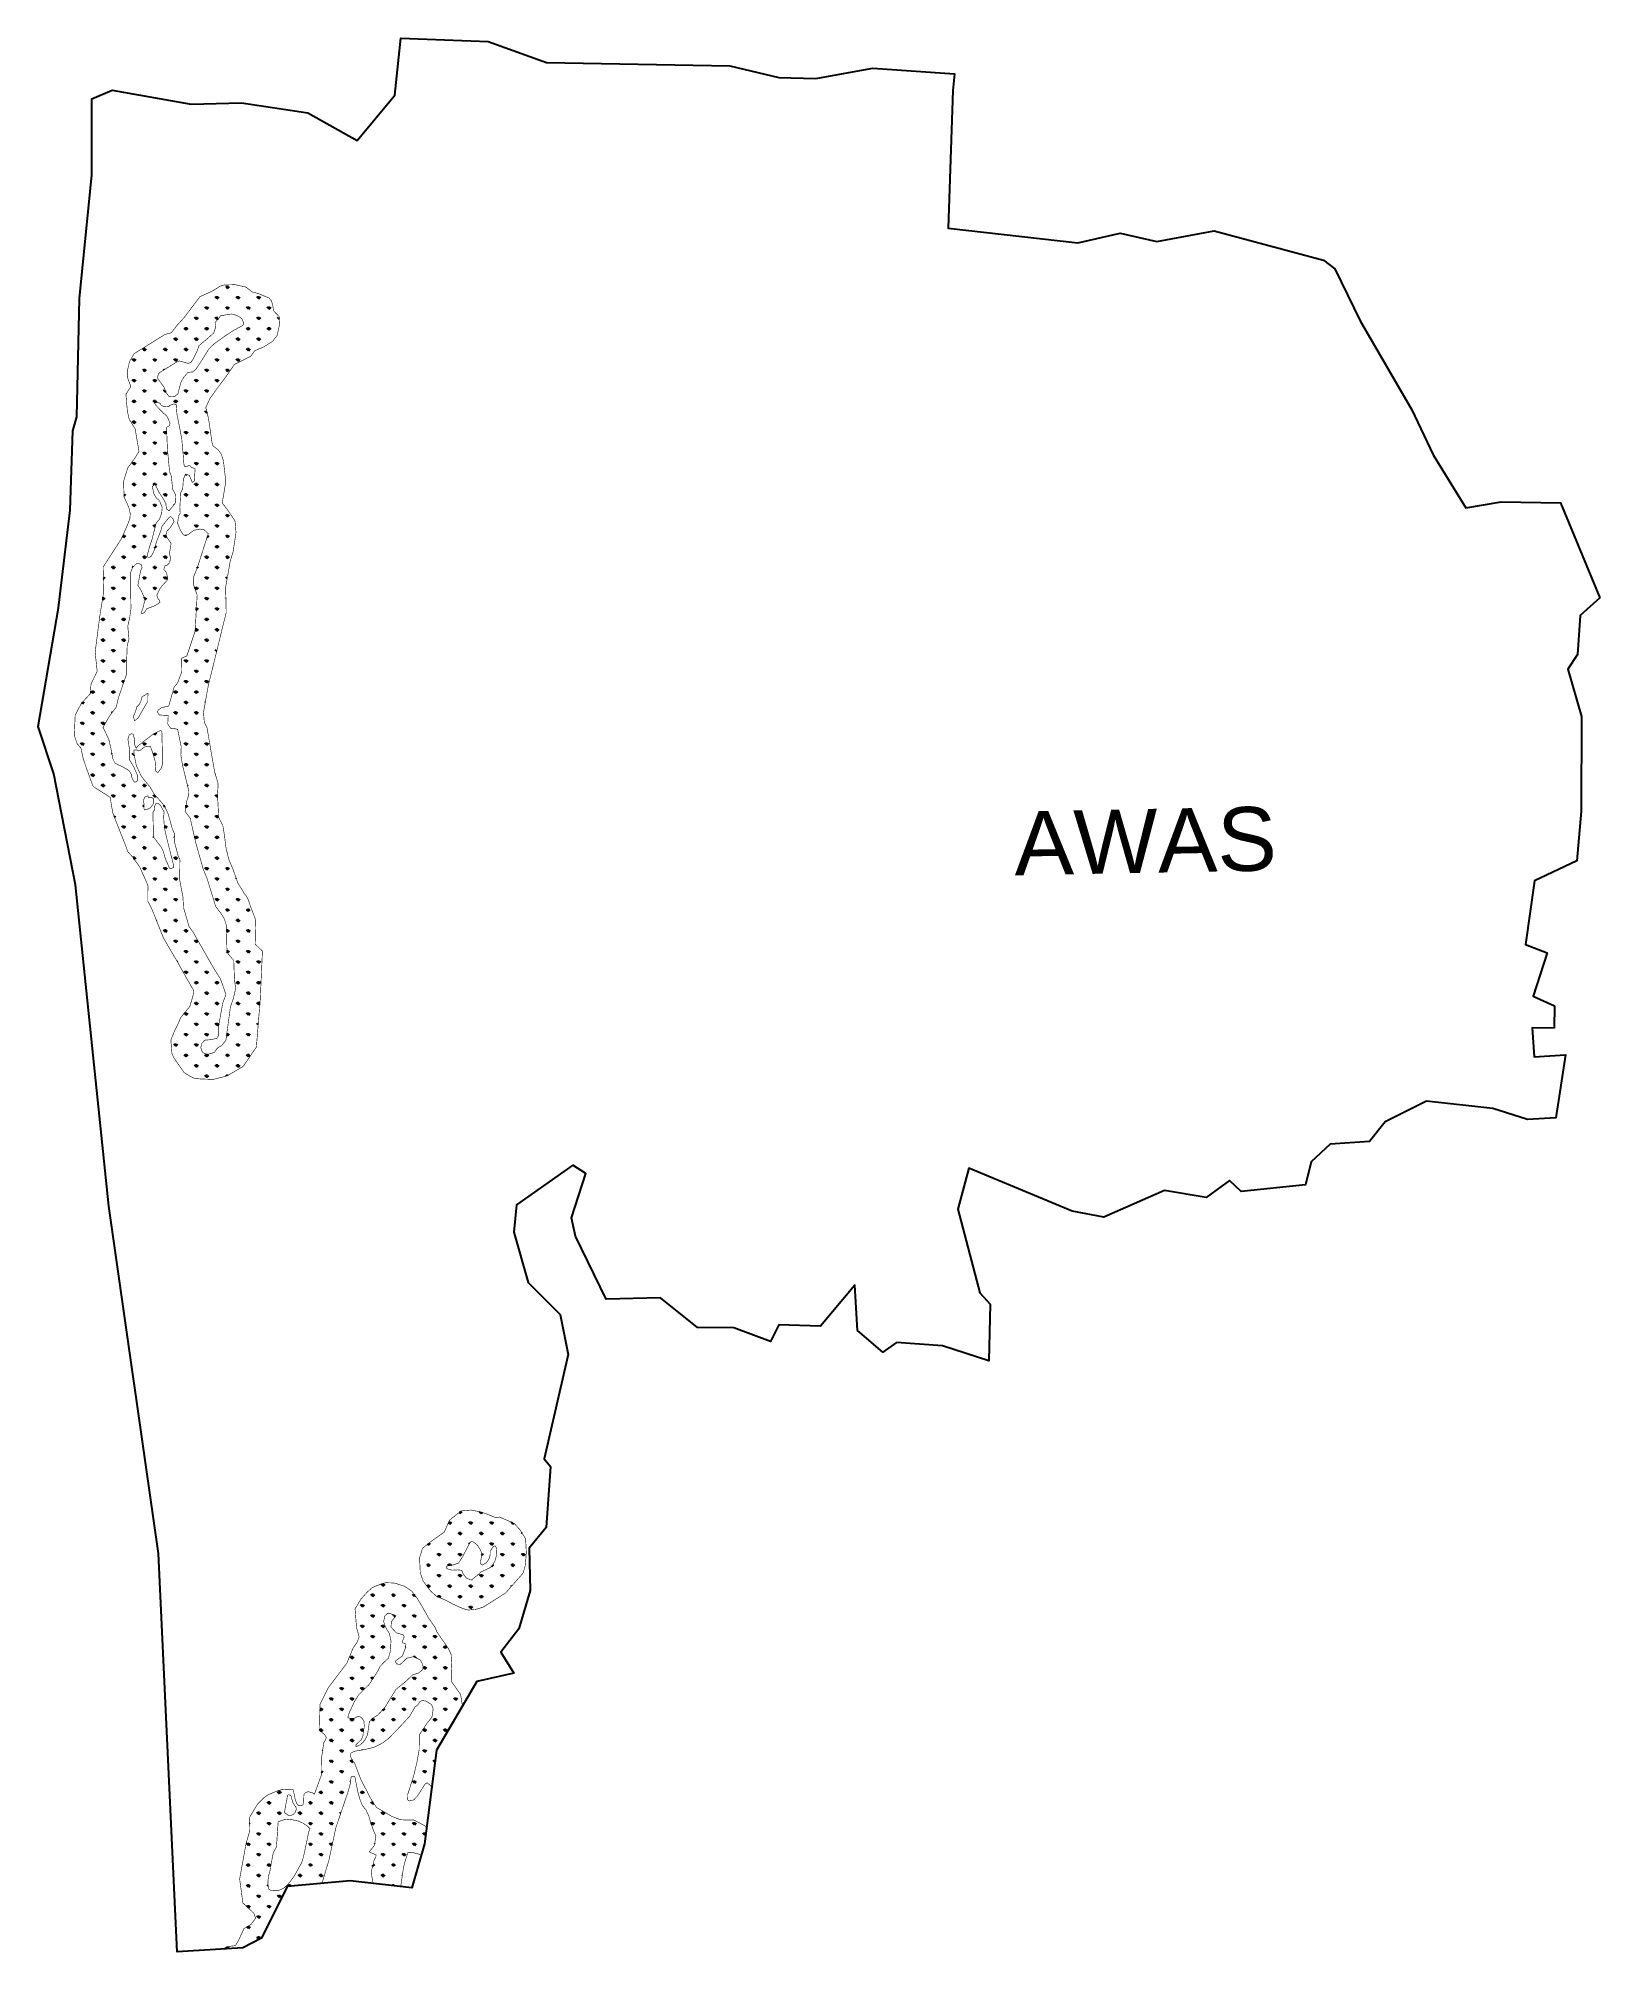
# Model space of a CAD drawing. Header units: metres. Extents: x 274777 to 277438, y 2074789 to 2078047.
import ezdxf

# ---------------------------------------------------------------- set-up
doc = ezdxf.new("R2010")
doc.units = ezdxf.units.M
doc.header["$MEASUREMENT"] = 0
for name, color, linetype in [('MANGROOVE BUFFER ZONE', 120, 'Continuous'), ('village', 3, 'Continuous'), ('VILLAGE NAME', 250, 'Continuous')]:
    doc.layers.add(name, color=color, linetype=linetype)
doc.styles.get("Standard").update_dxf_attribs({"font": 'simplex.shx'})

msp = doc.modelspace()

# ---------------------------------------------------------------- hatches: boundary and pattern name
at = {"layer": 'MANGROOVE BUFFER ZONE'}
h = msp.add_hatch(dxfattribs=at)
h.set_pattern_fill('GRASS', color=256, scale=25)
h.paths.add_polyline_path([(274874.2, 2077001.8), (274877.7, 2076969.1), (274867.1, 2076947.7), (274865.9, 2076931.1), (274850.4, 2076914.2), (274840.2, 2076894.6), (274838.6, 2076860.4), (274843.5, 2076845.9), (274849.9, 2076838.6), (274853.7, 2076821.2), (274858.8, 2076805.6), (274870.1, 2076774.7), (274873.5, 2076771.3), (274891.3, 2076760), (274900, 2076754.3), (274901.8, 2076741.8), (274904.5, 2076727.1), (274924.7, 2076675.9), (274928.1, 2076667.4), (274929.2, 2076662.7), (274938.5, 2076652.4), (274950.7, 2076635), (274964.1, 2076604.6), (274963.9, 2076577.7), (274970.4, 2076565.4), (274990.8, 2076514.5), (275013.2, 2076476.4), (275028.1, 2076449.8), (275041.2, 2076427.1), (275041.8, 2076423.3), (275040.9, 2076416.5), (275035.5, 2076398.5), (275019.6, 2076378.9), (275016.2, 2076370.3), (275010.6, 2076359.2), (275003.2, 2076341.3), (275005, 2076318.6), (275008.1, 2076311.3), (275025.7, 2076285.9), (275035.5, 2076279.7), (275043.6, 2076275.8), (275054, 2076275), (275075.1, 2076274.2), (275098.6, 2076280), (275126.4, 2076296.3), (275148.9, 2076329.2), (275155.5, 2076410.7), (275159.2, 2076492.7), (275146.8, 2076504.6), (275147.7, 2076545.7), (275141.7, 2076561.6), (275138.3, 2076570.3), (275135.8, 2076578.3), (275131.8, 2076586.5), (275128.3, 2076590.8), (275123.8, 2076598.4), (275117.6, 2076607.8), (275109.6, 2076630.6), (275101.9, 2076649), (275097.1, 2076668.6), (275094.6, 2076688.9), (275092, 2076705.5), (275084.7, 2076720.4), (275082.6, 2076759.4), (275083.5, 2076772.2), (275083.5, 2076778.9), (275077.8, 2076797.7), (275071, 2076836.6), (275064.9, 2076872.8), (275060.2, 2076882.3), (275058.8, 2076899.4), (275067, 2076945.1), (275089.3, 2077036.1), (275097.5, 2077068.9), (275096.5, 2077112.4), (275104.4, 2077156.9), (275109.3, 2077173), (275114.2, 2077205.5), (275112.5, 2077225.4), (275098.8, 2077245.6), (275090.7, 2077255.8), (275096.8, 2077292), (275092.8, 2077327.5), (275089.2, 2077338.7), (275084.5, 2077345.7), (275074.9, 2077353.2), (275072.9, 2077361), (275070.5, 2077378.8), (275067.1, 2077400.8), (275062.7, 2077418.5), (275069.5, 2077433.2), (275079.7, 2077447.7), (275097.8, 2077471.9), (275111.3, 2077491.6), (275139.2, 2077505.6), (275146, 2077515), (275161.7, 2077521.8), (275176.3, 2077530.9), (275184.4, 2077541.3), (275188.6, 2077560.8), (275188.1, 2077572.8), (275178.1, 2077583.3), (275176.8, 2077592.1), (275174.6, 2077600.1), (275170.5, 2077604.8), (275153.3, 2077612.1), (275141.3, 2077615.5), (275131.4, 2077623.4), (275112.8, 2077627.6), (275093.5, 2077627), (275086.3, 2077624.8), (275082.8, 2077622.2), (275072.6, 2077616.1), (275052.9, 2077607.3), (275025.3, 2077571), (275014.1, 2077558.8), (275004, 2077545.7), (274993.4, 2077543), (274977.1, 2077532.9), (274955.3, 2077519.2), (274940.8, 2077510.3), (274932.8, 2077497), (274929.6, 2077482.9), (274929.4, 2077469.1), (274934.1, 2077456.6), (274934.2, 2077452.5), (274932.2, 2077449.7), (274926.6, 2077441), (274929.1, 2077412.1), (274932.1, 2077398.6), (274942.4, 2077381.9), (274948.9, 2077343.5), (274942.2, 2077332.7), (274929.6, 2077315.3), (274922.6, 2077292.6), (274923.5, 2077265.8), (274931.5, 2077248.6), (274934, 2077237.6), (274933.6, 2077229.8), (274929, 2077217.7), (274918.7, 2077194.4), (274902.6, 2077169.7), (274887.8, 2077146.6), (274888.4, 2077121.4), (274888.3, 2077114.2), (274887.9, 2077098.5), (274882.4, 2077065.3)])
h.paths.add_polyline_path([(274931.8, 2077024.3), (274929.8, 2077046.1), (274933, 2077060.1), (274935.2, 2077075.5), (274934.9, 2077094.2), (274934.6, 2077137.2), (274937.9, 2077146), (274945.7, 2077153.4), (274953.1, 2077151), (274954.2, 2077145.3), (274951.6, 2077140.3), (274947, 2077115.3), (274951.8, 2077108.3), (274958.6, 2077093.5), (274958.9, 2077089.7), (274957.9, 2077086.3), (274956.4, 2077080), (274955.1, 2077075), (274952.4, 2077068.4), (274955, 2077067.2), (274956.2, 2077068), (274959.4, 2077071.1), (274962.1, 2077075.8), (274973.8, 2077080), (274979.4, 2077082.9), (274984.7, 2077086.6), (274983, 2077091.3), (274981.4, 2077092.7), (274979.2, 2077098.7), (274981.6, 2077103.6), (274984.7, 2077110), (274989.3, 2077115.9), (274998.1, 2077125.6), (274996.5, 2077133.7), (274994.9, 2077138.4), (274991.2, 2077142.3), (274992.7, 2077148.6), (274997.3, 2077150.2), (275000.2, 2077153.3), (275003.2, 2077161.2), (275000.7, 2077169.2), (275003.6, 2077187), (275000.9, 2077191), (274996.5, 2077197.3), (274995, 2077201.9), (274996.4, 2077207.7), (275002.5, 2077214.4), (275008.6, 2077224.2), (275006.8, 2077228.7), (275003.2, 2077232.5), (275001.7, 2077232.3), (274999.6, 2077230.4), (274995.1, 2077224.9), (274988.4, 2077216.7), (274986.1, 2077208.6), (274978.8, 2077190.1), (274975, 2077175.8), (274972.3, 2077169.7), (274969.3, 2077164.7), (274966.3, 2077163.2), (274962.4, 2077164.5), (274967.2, 2077182.2), (274970.9, 2077193.1), (274978.1, 2077221.3), (274983.8, 2077228.2), (274987.5, 2077238.3), (274988.5, 2077248.2), (274984.7, 2077257.3), (274982.7, 2077261.1), (274979.3, 2077263.2), (274974.3, 2077271.6), (274971.5, 2077284), (274976.7, 2077287.7), (274978.2, 2077283.6), (274982.2, 2077275.3), (274990.5, 2077262.6), (274994.8, 2077254.7), (274995.6, 2077245.7), (274999.8, 2077242.6), (275003.4, 2077246.3), (275010.6, 2077255.3), (275011.3, 2077269.9), (275006.5, 2077278.7), (275003.7, 2077302.3), (275001, 2077309.4), (274997.3, 2077348), (274995.8, 2077384.6), (275000.6, 2077387.5), (275002, 2077391.5), (274997.4, 2077402), (274995.1, 2077405), (274990, 2077409.3), (274984.1, 2077415.4), (274978.3, 2077421.6), (274974.8, 2077426.8), (274979.7, 2077426.8), (274984.5, 2077426), (274986.8, 2077422.4), (274990.2, 2077420.5), (274999.6, 2077419.9), (275001.5, 2077422), (275008.3, 2077424.6), (275012.3, 2077423.3), (275013.6, 2077406.4), (275014.5, 2077402.4), (275021.7, 2077365.4), (275024, 2077340.6), (275025.5, 2077320.8), (275027.1, 2077317.4), (275030.7, 2077318.4), (275033.7, 2077319.4), (275036.4, 2077319), (275038, 2077316.5), (275044.6, 2077314.2), (275043.6, 2077301.4), (275043, 2077293.2), (275039.9, 2077290.8), (275036.1, 2077299.2), (275034.8, 2077302.8), (275031.8, 2077304.1), (275027.7, 2077304.1), (275024.5, 2077296.3), (275023.3, 2077279.3), (275020.1, 2077273.9), (275018.5, 2077248.9), (275019.1, 2077238.3), (275016.3, 2077233.2), (275014.6, 2077221.3), (275019.5, 2077209.3), (275024.3, 2077201.8), (275028.1, 2077200.2), (275033.3, 2077202.6), (275039.9, 2077207.5), (275041.9, 2077209.2), (275052.7, 2077211.4), (275059.7, 2077210.4), (275066.9, 2077203.7), (275049.2, 2077148.5), (275041.7, 2077129.4), (275041.5, 2077117.6), (275048, 2077098.9), (275044.5, 2077037.6), (275030.5, 2076995.5), (275021.7, 2076991.3), (275021.2, 2076966.6), (275016.4, 2076954.3), (275014.9, 2076950.1), (275013, 2076947), (275011.4, 2076945.5), (275008.8, 2076942.3), (275006.1, 2076933), (274999.6, 2076910.1), (274987.8, 2076907.4), (274981.8, 2076903.5), (274980.1, 2076900), (274983.3, 2076894.8), (274998.7, 2076894), (274997.9, 2076879.5), (275003, 2076872), (275007.5, 2076872), (275014.8, 2076870.3), (275020.8, 2076840.8), (275020.2, 2076826.7), (275023, 2076809.8), (275033.4, 2076766.9), (275033, 2076756.8), (275030.4, 2076748.5), (275027.5, 2076730.6), (275036.2, 2076719), (275045.2, 2076678.8), (275058.4, 2076632), (275065.1, 2076615.8), (275079.4, 2076569.1), (275085.8, 2076560.5), (275090.2, 2076554.7), (275094.4, 2076547.1), (275097.7, 2076537.3), (275098.8, 2076490.7), (275106.9, 2076480.6), (275110.4, 2076477.1), (275111.5, 2076445.3), (275113.5, 2076428.8), (275109.8, 2076412.4), (275104.7, 2076398), (275099.2, 2076356.8), (275096.9, 2076340.8), (275089.9, 2076331.9), (275083.6, 2076328.5), (275080.4, 2076325.1), (275077.9, 2076320.3), (275066.7, 2076317.1), (275061.3, 2076318), (275056.9, 2076320.5), (275054.1, 2076328.7), (275056.1, 2076335.7), (275061.1, 2076341.1), (275071.7, 2076341.9), (275082.7, 2076344.6), (275084.7, 2076350.9), (275084.6, 2076365.4), (275091.5, 2076403.9), (275097, 2076418.7), (275092.4, 2076432.2), (275087.5, 2076445.7), (275075.7, 2076464.3), (275041.6, 2076524.1), (275034.2, 2076534.6), (275024.8, 2076566.7), (275023.7, 2076585.5), (275018.2, 2076613.9), (275018.6, 2076648.4), (275015.5, 2076655.3), (275009.3, 2076678.8), (275009.3, 2076692.6), (275005.2, 2076702.6), (274998.6, 2076726.3), (274992.1, 2076740.3), (274984.3, 2076749.4), (274974.9, 2076759.8), (274967.9, 2076772.1), (274958.5, 2076783), (274952.1, 2076792), (274944.2, 2076809.1), (274940.5, 2076828.1), (274940.1, 2076835.4), (274945.2, 2076835.3), (274948.1, 2076833.7), (274951.5, 2076835), (274958.3, 2076840.4), (274968.3, 2076841.6), (274969.9, 2076837.1), (274973.2, 2076827.7), (274976.4, 2076816.1), (274977.6, 2076799), (274981.2, 2076796.8), (274986.4, 2076803.5), (274988.5, 2076809.3), (274988.5, 2076839), (274988.1, 2076856.3), (274987.8, 2076867.5), (274985.3, 2076868), (274982.5, 2076867.2), (274978.8, 2076865.2), (274971.4, 2076861), (274955.4, 2076848.6), (274947.1, 2076842), (274944.2, 2076838.4), (274942.8, 2076840.6), (274941.7, 2076843.9), (274941.3, 2076853.2), (274939, 2076862), (274935.7, 2076862.9), (274932.3, 2076860.8), (274930, 2076853.8), (274933.1, 2076834.1), (274932.9, 2076818.3), (274940.5, 2076805.3), (274946.8, 2076791), (274946.6, 2076784.2), (274945.8, 2076782.6), (274944, 2076780.7), (274940.6, 2076780.8), (274938.4, 2076784.4), (274936.4, 2076789.5), (274936.4, 2076793), (274932.6, 2076799.5), (274926.8, 2076803.2), (274921.9, 2076806.2), (274908.1, 2076812.6), (274904.2, 2076820.4), (274903, 2076828), (274900.9, 2076838.3), (274897.3, 2076853.9), (274887.6, 2076873.6), (274898.5, 2076892.7), (274910.2, 2076908.4), (274913.9, 2076924.3), (274928.1, 2076965.4), (274928.1, 2076993.7), (274928.8, 2077012.5)], flags=16)
h.paths.add_polyline_path([(274962, 2076930.8), (274964.1, 2076931.5), (274964, 2076925.2), (274964, 2076918.2), (274955.2, 2076903.2), (274947.9, 2076890.4), (274944.2, 2076886.9), (274941.2, 2076885), (274939.3, 2076892.4), (274942.7, 2076900), (274944.5, 2076905.9), (274944.9, 2076908.5), (274949.7, 2076913.2), (274952.1, 2076917.9), (274954.1, 2076925.8), (274958.9, 2076928.7)], flags=0)
h.paths.add_polyline_path([(274963, 2076757.2), (274964.2, 2076756.8), (274965.1, 2076754.2), (274968.2, 2076753.9), (274971.2, 2076753.8), (274974.1, 2076751.6), (274974.1, 2076748.5), (274974, 2076745.9), (274972.7, 2076742.5), (274968.6, 2076737), (274963, 2076734.1), (274958.6, 2076733.2), (274957.2, 2076736), (274957.3, 2076744.8), (274955.9, 2076748.3), (274958, 2076752.9), (274958.5, 2076754.7)], flags=16)
h.paths.add_polyline_path([(274977.5, 2076743.6), (274980.6, 2076744.2), (274983.3, 2076743.1), (274985.6, 2076740.5), (274987.8, 2076737), (274991.8, 2076729.6), (274990.8, 2076721.7), (274992.3, 2076702.6), (274995.4, 2076688), (275000.2, 2076668.8), (275005, 2076650.2), (275008, 2076638.7), (275008, 2076635.3), (275003, 2076633), (275000.9, 2076634.2), (274998.6, 2076639), (274996.1, 2076645.1), (274994.2, 2076649), (274991.8, 2076657.1), (274990.7, 2076661.4), (274987.3, 2076669), (274981.5, 2076676.6), (274973.6, 2076687), (274972.6, 2076730.2), (274975, 2076732.3), (274975.3, 2076735.8), (274975.8, 2076739.9)], flags=16)
h.paths.add_polyline_path([(275000, 2077437.5), (274995.3, 2077443.3), (274991.2, 2077453.6), (274980.4, 2077468.3), (274982, 2077475.9), (274985.6, 2077478.9), (274991.6, 2077482.6), (275012.3, 2077495.4), (275017.3, 2077497.8), (275025.7, 2077495.5), (275032.6, 2077493.6), (275037.2, 2077495.1), (275041.4, 2077501.2), (275047.3, 2077513.1), (275051.3, 2077523.8), (275066.2, 2077536.4), (275076.2, 2077545.4), (275079.6, 2077555.4), (275078.5, 2077563.2), (275088.7, 2077575.5), (275092.8, 2077575.5), (275107, 2077577.7), (275112.2, 2077576.2), (275118.4, 2077573.8), (275124.1, 2077569.7), (275127.6, 2077561.8), (275126, 2077558.5), (275119, 2077554.5), (275110.5, 2077550), (275097, 2077541.2), (275076.9, 2077526.9), (275067.8, 2077517.9), (275057.6, 2077501.5), (275045.4, 2077482.9), (275040.3, 2077478.9), (275035.1, 2077478.6), (275031.4, 2077477.3), (275024.8, 2077469.6), (275020, 2077460.2), (275015.1, 2077441.5), (275009.4, 2077436.9)], flags=16)
h = msp.add_hatch(dxfattribs=at)
h.set_pattern_fill('GRASS', color=256)
h.set_pattern_definition([(90, (0, 0), (-17.96051224, 17.96051224), [4.7625, -31.15852448]), (45, (0, 0), (-17.96051224, 17.96051224), [4.7625, -20.6375]), (135, (0, 0), (-17.96051224, -17.96051224), [4.7625, -20.6375])])
h.paths.add_polyline_path([(275598.1, 2075507.2), (275588, 2075518.2), (275563.2, 2075529), (275557.2, 2075527.6), (275542.8, 2075533.7), (275532.2, 2075537.4), (275514.6, 2075540.8), (275497.9, 2075539.4), (275477.9, 2075523.6), (275469.1, 2075503.3), (275445.2, 2075486.4), (275432, 2075475.7), (275426.9, 2075459.5), (275428.1, 2075434), (275433.1, 2075419.8), (275445.1, 2075403.6), (275455.4, 2075394.2), (275472, 2075387), (275483.5, 2075380.8), (275501, 2075372.9), (275509.9, 2075370.6), (275522.9, 2075371.7), (275535.3, 2075375.5), (275573.5, 2075399.6), (275603.2, 2075433.3), (275606.7, 2075444.6), (275607.9, 2075456.4), (275608.8, 2075468.2), (275607.6, 2075491.9)])
h.paths.add_polyline_path([(275518.4, 2075487), (275523.6, 2075482.7), (275526.9, 2075479.1), (275529.6, 2075474.3), (275531.5, 2075470.8), (275533, 2075466.6), (275531.8, 2075457.8), (275530.7, 2075453.1), (275531.1, 2075449.3), (275533.9, 2075447.2), (275540.5, 2075450.9), (275544.8, 2075456.7), (275547.1, 2075463.3), (275547.3, 2075470.8), (275550.1, 2075475.2), (275553, 2075479.1), (275556, 2075479.9), (275558.6, 2075474.4), (275558, 2075463.7), (275555, 2075453), (275548.7, 2075443.7), (275539.7, 2075439.2), (275531.7, 2075435.5), (275525.6, 2075429.9), (275518.8, 2075424.5), (275515.1, 2075421.4), (275506.5, 2075425.1), (275501.2, 2075432.3), (275498.8, 2075438.2), (275491.3, 2075439), (275482.4, 2075438.4), (275477, 2075439.8), (275472.8, 2075441.8), (275473.3, 2075445.4), (275483.6, 2075447.2), (275493.4, 2075450.6), (275499.3, 2075459.8), (275502.9, 2075466.3), (275510.9, 2075482), (275513.8, 2075486.7)], flags=16)
h = msp.add_hatch(dxfattribs=at)
h.set_pattern_fill('GRASS', color=256, scale=25)
h.paths.add_polyline_path([(275334.1, 2075133.2), (275349.4, 2075136.8), (275363.5, 2075144), (275373.5, 2075151.3), (275393.7, 2075172), (275409.9, 2075189.5), (275415.2, 2075198.6), (275419.2, 2075205.4), (275424.2, 2075209.3), (275427.5, 2075214.7), (275431.4, 2075216.3), (275437.5, 2075215.7), (275441.4, 2075213.4), (275447.1, 2075209.7), (275448.3, 2075207.1), (275450.1, 2075203), (275449.6, 2075198.4), (275448, 2075188.1), (275439.7, 2075177.8), (275426.6, 2075157.7), (275426.2, 2075132.8), (275422.2, 2075110.1), (275416.8, 2075088), (275406.4, 2075055.4), (275406.5, 2075047.4), (275409.2, 2075045.3), (275417.2, 2075047.4), (275422.8, 2075053.3), (275431.6, 2075066.8), (275436.1, 2075074), (275439.8, 2075076.4), (275445.8, 2075071.4), (275447.8, 2075067.4), (275456, 2075131.8), (275500, 2075207), (275496.9, 2075226.7), (275481.7, 2075248.2), (275480.9, 2075254.9), (275481.1, 2075266.2), (275481.9, 2075280.7), (275481.3, 2075293.3), (275476.1, 2075305), (275456.4, 2075333.3), (275453.5, 2075340.9), (275442.9, 2075356), (275430.2, 2075378.4), (275423.1, 2075390), (275418.7, 2075396.3), (275413.8, 2075402.6), (275401.5, 2075411), (275388.2, 2075415.3), (275382.5, 2075416.7), (275369.5, 2075417.1), (275361.6, 2075415.1), (275355.5, 2075412.5), (275351.4, 2075411.1), (275345.9, 2075408.4), (275337.5, 2075400.9), (275327.3, 2075389.4), (275317, 2075372.7), (275319.6, 2075340.4), (275324, 2075324.6), (275320.3, 2075315.4), (275313.9, 2075306.2), (275303.1, 2075280.1), (275271.7, 2075238.7), (275257.4, 2075210.3), (275256.3, 2075165.7), (275265.3, 2075158.2), (275268, 2075153.3), (275267.1, 2075150.2), (275263.7, 2075144.5), (275260.1, 2075119.7), (275259.7, 2075089.7), (275247.8, 2075056.9), (275244, 2075059.5), (275237.1, 2075061.2), (275232.4, 2075059.6), (275229.9, 2075056.7), (275229.4, 2075044.2), (275228, 2075038.4), (275223.4, 2075037.6), (275220.4, 2075037.6), (275217.5, 2075041.6), (275214.9, 2075048.7), (275211.8, 2075064.3), (275207.1, 2075065.2), (275199.8, 2075065.2), (275191.6, 2075064.6), (275185.2, 2075062.8), (275181, 2075061), (275168.8, 2075056), (275162.4, 2075051.5), (275150.5, 2075039.6), (275137.7, 2075018.1), (275137, 2074992.4), (275131.3, 2074972.8), (275120.4, 2074912.5), (275125.9, 2074871.8), (275144.5, 2074854.3), (275147.7, 2074845.9), (275139.6, 2074835), (275127.6, 2074827.9), (275118.3, 2074807.4), (275113.8, 2074800.1), (275111.6, 2074798.9), (275100, 2074797.4), (275093.2, 2074794.4), (275090.8, 2074793.3), (275125.8, 2074795.4), (275157.9, 2074811.7), (275201.6, 2074899.9), (275260.7, 2074905.2), (275272.6, 2074945), (275284.5, 2075000.5), (275304.6, 2075059.4), (275308.8, 2075074.6), (275310.2, 2075085.7), (275311.2, 2075086.9), (275313.6, 2075087.7), (275316.5, 2075087.1), (275322.3, 2075058.7), (275325.6, 2075047.5), (275329.4, 2075037.8), (275335.6, 2075030.2), (275338, 2075024.9), (275340.2, 2075020.8), (275340.9, 2075017.8), (275343.3, 2075010.3), (275344.3, 2075005.5), (275346.1, 2075002), (275348.6, 2074994.5), (275350.9, 2074989.3), (275352.5, 2074986), (275350.2, 2074970.2), (275344.4, 2074962.7), (275341.2, 2074959), (275344.2, 2074957.2), (275346.4, 2074956.3), (275349.4, 2074955), (275352.6, 2074953.5), (275352.4, 2074949.7), (275349.8, 2074945.7), (275344.9, 2074926), (275345.8, 2074915.8), (275347.8, 2074905), (275394.8, 2074899.5), (275399.5, 2074932), (275402.8, 2074944.8), (275407.2, 2074957.8), (275414.9, 2074957.8), (275429.1, 2074953.9), (275430, 2074952.7), (275435.6, 2074972.4), (275439.3, 2075001.1), (275426.8, 2075008.1), (275416.4, 2075013.2), (275404.5, 2075012.9), (275394.1, 2075013.5), (275379.6, 2075019.2), (275353.5, 2075034.4), (275343.9, 2075049.1), (275327, 2075081.7), (275318.7, 2075103.4), (275315.8, 2075111), (275313.3, 2075113.2), (275308.7, 2075122.2), (275310.4, 2075127.4), (275315.7, 2075130)])
h.paths.add_polyline_path([(275318.8, 2075137.9), (275318.7, 2075141.4), (275327.5, 2075149.7), (275330.6, 2075156.6), (275331, 2075163.5), (275332.5, 2075169.8), (275332.7, 2075174.5), (275332.2, 2075180.9), (275329.9, 2075185.4), (275326.7, 2075188), (275323.2, 2075189.5), (275319.6, 2075188.3), (275315.8, 2075186.2), (275307.9, 2075186.1), (275304.7, 2075187.7), (275307.3, 2075196.2), (275315.8, 2075214.4), (275323.3, 2075226.4), (275341.1, 2075243.9), (275347.9, 2075254.4), (275355.7, 2075266.4), (275360, 2075275), (275368.1, 2075283.2), (275373.8, 2075288.4), (275376.3, 2075297), (275377.4, 2075302.8), (275378.2, 2075318), (275375.6, 2075330.6), (275369.1, 2075340.9), (275365.8, 2075350.6), (275367.5, 2075360.1), (275371, 2075363.5), (275372.6, 2075364.9), (275375.4, 2075365.2), (275381.3, 2075362.8), (275383.3, 2075360.4), (275383.9, 2075357.3), (275379, 2075350.7), (275378.2, 2075341.6), (275387.2, 2075331.8), (275399.1, 2075328.3), (275400.8, 2075325.2), (275397.7, 2075317.4), (275398.6, 2075314.4), (275402.3, 2075313.7), (275402.9, 2075306), (275397.6, 2075292.3), (275389, 2075286.2), (275385.5, 2075283.5), (275387.9, 2075278.8), (275393.7, 2075277.8), (275400.8, 2075284.2), (275405, 2075288.5), (275416.2, 2075291.1), (275428.1, 2075285.7), (275431.3, 2075279.7), (275433.1, 2075274.1), (275432.3, 2075269.4), (275425.2, 2075263.1), (275415.6, 2075260.5), (275407.6, 2075252.9), (275401.1, 2075247.1), (275386.7, 2075235.4), (275367.7, 2075204.6), (275355.8, 2075191.8), (275346.9, 2075186.2), (275341.4, 2075180), (275340, 2075170.1), (275338.3, 2075158.1), (275333.9, 2075149.7), (275330.6, 2075145), (275328.4, 2075143.6), (275326.1, 2075141.1), (275324.1, 2075139.9)], flags=16)
h.paths.add_polyline_path([(275208.2, 2075053.5), (275209.4, 2075048.7), (275210.8, 2075043.5), (275213.7, 2075038.3), (275216.3, 2075035.2), (275216.9, 2075031.4), (275215.2, 2075026.3), (275211.3, 2075022.2), (275206.9, 2075020.4), (275203.4, 2075021.2), (275196.9, 2075025.5), (275198.4, 2075036.4), (275200.7, 2075046.8), (275201.8, 2075055), (275203, 2075055.9), (275206.4, 2075055.4)], flags=16)
h.paths.add_polyline_path([(275228.9, 2075007.2), (275235.8, 2075002.8), (275240.2, 2074998.3), (275237.8, 2074992), (275236.2, 2074983.5), (275229.1, 2074950.3), (275226.1, 2074940.4), (275212.4, 2074915.9), (275203.5, 2074904.3), (275195, 2074896.5), (275185.8, 2074892.7), (275174.9, 2074892.9), (275170.3, 2074894.8), (275168.6, 2074902.6), (275168.7, 2074910.5), (275170, 2074919), (275171.7, 2074924.9), (275177.6, 2074957.3), (275182.9, 2074966.8), (275183.8, 2074977.3), (275186, 2075010), (275191.5, 2075012.1), (275199.9, 2075014.5), (275210.8, 2075013.3), (275221.2, 2075011), (275223.4, 2075009.9)], flags=16)

# ---------------------------------------------------------------- linework, layer by layer
at = {"color": 3, "flags": 128}
msp.add_lwpolyline([(277360.6, 2076399.7), (277360.2, 2076361.3)], dxfattribs=at)
at = {"layer": 'MANGROOVE BUFFER ZONE', "const_width": 1, "flags": 128}
for points in [[(275148.9, 2076329.2), (275155.5, 2076410.7), (275159.2, 2076492.7), (275146.8, 2076504.6), (275147.7, 2076545.7), (275141.7, 2076561.6), (275138.3, 2076570.3), (275135.8, 2076578.3), (275131.8, 2076586.5), (275128.3, 2076590.8), (275123.8, 2076598.4), (275117.6, 2076607.8), (275109.6, 2076630.6), (275101.9, 2076649), (275097.1, 2076668.6), (275094.6, 2076688.9), (275092, 2076705.5), (275084.7, 2076720.4), (275082.6, 2076759.4), (275083.5, 2076772.2), (275083.5, 2076778.9), (275077.8, 2076797.7), (275071, 2076836.6), (275064.9, 2076872.8), (275060.2, 2076882.3), (275058.8, 2076899.4), (275067, 2076945.1), (275089.3, 2077036.1), (275097.5, 2077068.9), (275096.5, 2077112.4), (275104.4, 2077156.9), (275109.3, 2077173), (275114.2, 2077205.5), (275112.5, 2077225.4), (275098.8, 2077245.6), (275090.7, 2077255.8), (275096.8, 2077292), (275092.8, 2077327.5), (275089.2, 2077338.7), (275084.5, 2077345.7), (275074.9, 2077353.2), (275072.9, 2077361), (275070.5, 2077378.8), (275067.1, 2077400.8), (275062.7, 2077418.5), (275069.5, 2077433.2), (275079.7, 2077447.7), (275097.8, 2077471.9), (275111.3, 2077491.6), (275139.2, 2077505.6), (275146, 2077515), (275161.7, 2077521.8), (275176.3, 2077530.9), (275184.4, 2077541.3), (275188.6, 2077560.8), (275188.1, 2077572.8), (275178.1, 2077583.3), (275176.8, 2077592.1), (275174.6, 2077600.1), (275170.5, 2077604.8), (275153.3, 2077612.1), (275141.3, 2077615.5), (275131.4, 2077623.4), (275112.8, 2077627.6), (275093.5, 2077627), (275086.3, 2077624.8), (275082.8, 2077622.2), (275072.6, 2077616.1), (275052.9, 2077607.3), (275025.3, 2077571), (275014.1, 2077558.8), (275004, 2077545.7), (274993.4, 2077543), (274977.1, 2077532.9), (274955.3, 2077519.2), (274940.8, 2077510.3), (274932.8, 2077497), (274929.6, 2077482.9), (274929.4, 2077469.1), (274934.1, 2077456.6), (274934.2, 2077452.5), (274932.2, 2077449.7), (274926.6, 2077441), (274929.1, 2077412.1), (274932.1, 2077398.6), (274942.4, 2077381.9), (274948.9, 2077343.5), (274942.2, 2077332.7), (274929.6, 2077315.3), (274922.6, 2077292.6), (274923.5, 2077265.8), (274931.5, 2077248.6), (274934, 2077237.6), (274933.6, 2077229.8), (274929, 2077217.7), (274918.7, 2077194.4), (274902.6, 2077169.7), (274887.8, 2077146.6), (274888.4, 2077121.4), (274888.3, 2077114.2), (274887.9, 2077098.5), (274882.4, 2077065.3), (274874.2, 2077001.8), (274877.7, 2076969.1), (274867.1, 2076947.7), (274865.9, 2076931.1), (274850.4, 2076914.2), (274840.2, 2076894.6), (274838.6, 2076860.4), (274843.5, 2076845.9), (274849.9, 2076838.6), (274853.7, 2076821.2), (274858.8, 2076805.6), (274870.1, 2076774.7), (274873.5, 2076771.3), (274891.3, 2076760), (274900, 2076754.3), (274901.8, 2076741.8), (274904.5, 2076727.1), (274924.7, 2076675.9), (274928.1, 2076667.4), (274929.2, 2076662.7), (274938.5, 2076652.4), (274950.7, 2076635), (274964.1, 2076604.6), (274963.9, 2076577.7), (274970.4, 2076565.4), (274990.8, 2076514.5), (275013.2, 2076476.4), (275028.1, 2076449.8), (275041.2, 2076427.1), (275041.8, 2076423.3), (275040.9, 2076416.5), (275035.5, 2076398.5), (275019.6, 2076378.9), (275016.2, 2076370.3), (275010.6, 2076359.2), (275003.2, 2076341.3), (275005, 2076318.6), (275008.1, 2076311.3), (275025.7, 2076285.9), (275035.5, 2076279.7), (275043.6, 2076275.8), (275054, 2076275), (275075.1, 2076274.2), (275098.6, 2076280), (275126.4, 2076296.3)], [(275009.4, 2077436.9), (275000, 2077437.5), (274995.3, 2077443.3), (274991.2, 2077453.6), (274980.4, 2077468.3), (274982, 2077475.9), (274985.6, 2077478.9), (274991.6, 2077482.6), (275012.3, 2077495.4), (275017.3, 2077497.8), (275025.7, 2077495.5), (275032.6, 2077493.6), (275037.2, 2077495.1), (275041.4, 2077501.2), (275047.3, 2077513.1), (275051.3, 2077523.8), (275066.2, 2077536.4), (275076.2, 2077545.4), (275079.6, 2077555.4), (275078.5, 2077563.2), (275088.7, 2077575.5), (275092.8, 2077575.5), (275107, 2077577.7), (275112.2, 2077576.2), (275118.4, 2077573.8), (275124.1, 2077569.7), (275127.6, 2077561.8), (275126, 2077558.5), (275119, 2077554.5), (275110.5, 2077550), (275097, 2077541.2), (275076.9, 2077526.9), (275067.8, 2077517.9), (275057.6, 2077501.5), (275045.4, 2077482.9), (275040.3, 2077478.9), (275035.1, 2077478.6), (275031.4, 2077477.3), (275024.8, 2077469.6), (275020, 2077460.2), (275015.1, 2077441.5)], [(275089.9, 2076331.9), (275083.6, 2076328.5), (275080.4, 2076325.1), (275077.9, 2076320.3), (275066.7, 2076317.1), (275061.3, 2076318), (275056.9, 2076320.5), (275054.1, 2076328.7), (275056.1, 2076335.7), (275061.1, 2076341.1), (275071.7, 2076341.9), (275082.7, 2076344.6), (275084.7, 2076350.9), (275084.6, 2076365.4), (275091.5, 2076403.9), (275097, 2076418.7), (275092.4, 2076432.2), (275087.5, 2076445.7), (275075.7, 2076464.3), (275041.6, 2076524.1), (275034.2, 2076534.6), (275024.8, 2076566.7), (275023.7, 2076585.5), (275018.2, 2076613.9), (275018.6, 2076648.4), (275015.5, 2076655.3), (275009.3, 2076678.8), (275009.3, 2076692.6), (275005.2, 2076702.6), (274998.6, 2076726.3), (274992.1, 2076740.3), (274984.3, 2076749.4), (274974.9, 2076759.8), (274967.9, 2076772.1), (274958.5, 2076783), (274952.1, 2076792), (274944.2, 2076809.1), (274940.5, 2076828.1), (274940.1, 2076835.4), (274945.2, 2076835.3), (274948.1, 2076833.7), (274951.5, 2076835), (274958.3, 2076840.4), (274968.3, 2076841.6), (274969.9, 2076837.1), (274973.2, 2076827.7), (274976.4, 2076816.1), (274977.6, 2076799), (274981.2, 2076796.8), (274986.4, 2076803.5), (274988.5, 2076809.3), (274988.5, 2076839), (274988.1, 2076856.3), (274987.8, 2076867.5), (274985.3, 2076868), (274982.5, 2076867.2), (274978.8, 2076865.2), (274971.4, 2076861), (274955.4, 2076848.6), (274947.1, 2076842), (274944.2, 2076838.4), (274942.8, 2076840.6), (274941.7, 2076843.9), (274941.3, 2076853.2), (274939, 2076862), (274935.7, 2076862.9), (274932.3, 2076860.8), (274930, 2076853.8), (274933.1, 2076834.1), (274932.9, 2076818.3), (274940.5, 2076805.3), (274946.8, 2076791), (274946.6, 2076784.2), (274945.8, 2076782.6), (274944, 2076780.7), (274940.6, 2076780.8), (274938.4, 2076784.4), (274936.4, 2076789.5), (274936.4, 2076793), (274932.6, 2076799.5), (274926.8, 2076803.2), (274921.9, 2076806.2), (274908.1, 2076812.6), (274904.2, 2076820.4), (274903, 2076828), (274900.9, 2076838.3), (274897.3, 2076853.9), (274887.6, 2076873.6), (274898.5, 2076892.7), (274910.2, 2076908.4), (274913.9, 2076924.3), (274928.1, 2076965.4), (274928.1, 2076993.7), (274928.8, 2077012.5), (274931.8, 2077024.3), (274929.8, 2077046.1), (274933, 2077060.1), (274935.2, 2077075.5), (274934.9, 2077094.2), (274934.6, 2077137.2), (274937.9, 2077146), (274945.7, 2077153.4), (274953.1, 2077151), (274954.2, 2077145.3), (274951.6, 2077140.3), (274947, 2077115.3), (274951.8, 2077108.3), (274958.6, 2077093.5), (274958.9, 2077089.7), (274957.9, 2077086.3), (274956.4, 2077080), (274955.1, 2077075), (274952.4, 2077068.4), (274955, 2077067.2), (274956.2, 2077068), (274959.4, 2077071.1), (274962.1, 2077075.8), (274973.8, 2077080), (274979.4, 2077082.9), (274984.7, 2077086.6), (274983, 2077091.3), (274981.4, 2077092.7), (274979.2, 2077098.7), (274981.6, 2077103.6), (274984.7, 2077110), (274989.3, 2077115.9), (274998.1, 2077125.6), (274996.5, 2077133.7), (274994.9, 2077138.4), (274991.2, 2077142.3), (274992.7, 2077148.6), (274997.3, 2077150.2), (275000.2, 2077153.3), (275003.2, 2077161.2), (275000.7, 2077169.2), (275003.6, 2077187), (275000.9, 2077191), (274996.5, 2077197.3), (274995, 2077201.9), (274996.4, 2077207.7), (275002.5, 2077214.4), (275008.6, 2077224.2), (275006.8, 2077228.7), (275003.2, 2077232.5), (275001.7, 2077232.3), (274999.6, 2077230.4), (274995.1, 2077224.9), (274988.4, 2077216.7), (274986.1, 2077208.6), (274978.8, 2077190.1), (274975, 2077175.8), (274972.3, 2077169.7), (274969.3, 2077164.7), (274966.3, 2077163.2), (274962.4, 2077164.5), (274967.2, 2077182.2), (274970.9, 2077193.1), (274978.1, 2077221.3), (274983.8, 2077228.2), (274987.5, 2077238.3), (274988.5, 2077248.2), (274984.7, 2077257.3), (274982.7, 2077261.1), (274979.3, 2077263.2), (274974.3, 2077271.6), (274971.5, 2077284), (274976.7, 2077287.7), (274978.2, 2077283.6), (274982.2, 2077275.3), (274990.5, 2077262.6), (274994.8, 2077254.7), (274995.6, 2077245.7), (274999.8, 2077242.6), (275003.4, 2077246.3), (275010.6, 2077255.3), (275011.3, 2077269.9), (275006.5, 2077278.7), (275003.7, 2077302.3), (275001, 2077309.4), (274997.3, 2077348), (274995.8, 2077384.6), (275000.6, 2077387.5), (275002, 2077391.5), (274997.4, 2077402), (274995.1, 2077405), (274990, 2077409.3), (274984.1, 2077415.4), (274978.3, 2077421.6), (274974.8, 2077426.8), (274979.7, 2077426.8), (274984.5, 2077426), (274986.8, 2077422.4), (274990.2, 2077420.5), (274999.6, 2077419.9), (275001.5, 2077422), (275008.3, 2077424.6), (275012.3, 2077423.3), (275013.6, 2077406.4), (275014.5, 2077402.4), (275021.7, 2077365.4), (275024, 2077340.6), (275025.5, 2077320.8), (275027.1, 2077317.4), (275030.7, 2077318.4), (275033.7, 2077319.4), (275036.4, 2077319), (275038, 2077316.5), (275044.6, 2077314.2), (275043.6, 2077301.4), (275043, 2077293.2), (275039.9, 2077290.8), (275036.1, 2077299.2), (275034.8, 2077302.8), (275031.8, 2077304.1), (275027.7, 2077304.1), (275024.5, 2077296.3), (275023.3, 2077279.3), (275020.1, 2077273.9), (275018.5, 2077248.9), (275019.1, 2077238.3), (275016.3, 2077233.2), (275014.6, 2077221.3), (275019.5, 2077209.3), (275024.3, 2077201.8), (275028.1, 2077200.2), (275033.3, 2077202.6), (275039.9, 2077207.5), (275041.9, 2077209.2), (275052.7, 2077211.4), (275059.7, 2077210.4), (275066.9, 2077203.7), (275049.2, 2077148.5), (275041.7, 2077129.4), (275041.5, 2077117.6), (275048, 2077098.9), (275044.5, 2077037.6), (275030.5, 2076995.5), (275021.7, 2076991.3), (275021.2, 2076966.6), (275016.4, 2076954.3), (275014.9, 2076950.1), (275013, 2076947), (275011.4, 2076945.5), (275008.8, 2076942.3), (275006.1, 2076933), (274999.6, 2076910.1), (274987.8, 2076907.4), (274981.8, 2076903.5), (274980.1, 2076900), (274983.3, 2076894.8), (274998.7, 2076894), (274997.9, 2076879.5), (275003, 2076872), (275007.5, 2076872), (275014.8, 2076870.3), (275020.8, 2076840.8), (275020.2, 2076826.7), (275023, 2076809.8), (275033.4, 2076766.9), (275033, 2076756.8), (275030.4, 2076748.5), (275027.5, 2076730.6), (275036.2, 2076719), (275045.2, 2076678.8), (275058.4, 2076632), (275065.1, 2076615.8), (275079.4, 2076569.1), (275085.8, 2076560.5), (275090.2, 2076554.7), (275094.4, 2076547.1), (275097.7, 2076537.3), (275098.8, 2076490.7), (275106.9, 2076480.6), (275110.4, 2076477.1), (275111.5, 2076445.3), (275113.5, 2076428.8), (275109.8, 2076412.4), (275104.7, 2076398), (275099.2, 2076356.8), (275096.9, 2076340.8)], [(274941.2, 2076885), (274939.3, 2076892.4), (274942.7, 2076900), (274944.5, 2076905.9), (274944.9, 2076908.5), (274949.7, 2076913.2), (274952.1, 2076917.9), (274954.1, 2076925.8), (274958.9, 2076928.7), (274962, 2076930.8), (274964.1, 2076931.5), (274964, 2076925.2), (274964, 2076918.2), (274955.2, 2076903.2), (274947.9, 2076890.4), (274944.2, 2076886.9)], [(274963, 2076734.1), (274958.6, 2076733.2), (274957.2, 2076736), (274957.3, 2076744.8), (274955.9, 2076748.3), (274958, 2076752.9), (274958.5, 2076754.7), (274963, 2076757.2), (274964.2, 2076756.8), (274965.1, 2076754.2), (274968.2, 2076753.9), (274971.2, 2076753.8), (274974.1, 2076751.6), (274974.1, 2076748.5), (274974, 2076745.9), (274972.7, 2076742.5), (274968.6, 2076737)], [(275003, 2076633), (275000.9, 2076634.2), (274998.6, 2076639), (274996.1, 2076645.1), (274994.2, 2076649), (274991.8, 2076657.1), (274990.7, 2076661.4), (274987.3, 2076669), (274981.5, 2076676.6), (274973.6, 2076687), (274972.6, 2076728.9), (274973.2, 2076730.7), (274975, 2076732.3), (274975.3, 2076735.8), (274975.8, 2076739.9), (274977.5, 2076743.6), (274980.6, 2076744.2), (274983.3, 2076743.1), (274985.6, 2076740.5), (274987.8, 2076737), (274991.8, 2076729.6), (274990.8, 2076721.7), (274992.3, 2076702.6), (274995.4, 2076688), (275000.2, 2076668.8), (275005, 2076650.2), (275008, 2076638.7), (275008, 2076635.3)], [(275588, 2075518.2), (275563.2, 2075529), (275557.2, 2075527.6), (275542.8, 2075533.7), (275532.2, 2075537.4), (275514.6, 2075540.8), (275497.9, 2075539.4), (275477.9, 2075523.6), (275469.1, 2075503.3), (275445.2, 2075486.4), (275432, 2075475.7), (275426.9, 2075459.5), (275428.1, 2075434), (275433.1, 2075419.8), (275445.1, 2075403.6), (275455.4, 2075394.2), (275472, 2075387), (275483.5, 2075380.8), (275501, 2075372.9), (275509.9, 2075370.6), (275522.9, 2075371.7), (275535.3, 2075375.5), (275573.5, 2075399.6), (275603.2, 2075433.3), (275606.7, 2075444.6), (275607.9, 2075456.4), (275608.8, 2075468.2), (275607.6, 2075491.9), (275598.1, 2075507.2)], [(275556, 2075479.9), (275558.6, 2075474.4), (275558, 2075463.7), (275555, 2075453), (275548.7, 2075443.7), (275539.7, 2075439.2), (275531.7, 2075435.5), (275525.6, 2075429.9), (275518.8, 2075424.5), (275515.1, 2075421.4), (275506.5, 2075425.1), (275501.2, 2075432.3), (275498.8, 2075438.2), (275491.3, 2075439), (275482.4, 2075438.4), (275477, 2075439.8), (275472.8, 2075441.8), (275473.3, 2075445.4), (275483.6, 2075447.2), (275493.4, 2075450.6), (275499.3, 2075459.8), (275502.9, 2075466.3), (275510.9, 2075482), (275513.3, 2075485.9), (275514.6, 2075486.8), (275517.2, 2075486.9), (275519.6, 2075486), (275523.6, 2075482.7), (275526.9, 2075479.1), (275529.6, 2075474.3), (275531.5, 2075470.8), (275533, 2075466.6), (275531.8, 2075457.8), (275530.7, 2075453.1), (275531.1, 2075449.3), (275533.9, 2075447.2), (275540.5, 2075450.9), (275544.8, 2075456.7), (275547.1, 2075463.3), (275547.3, 2075470.8), (275550.1, 2075475.2), (275553, 2075479.1)], [(275318.7, 2075141.4), (275327.5, 2075149.7), (275330.6, 2075156.6), (275331, 2075163.5), (275332.5, 2075169.8), (275332.7, 2075174.5), (275332.2, 2075180.9), (275329.9, 2075185.4), (275326.7, 2075188), (275323.2, 2075189.5), (275319.6, 2075188.3), (275315.8, 2075186.2), (275307.9, 2075186.1), (275304.7, 2075187.7), (275307.3, 2075196.2), (275315.8, 2075214.4), (275323.3, 2075226.4), (275341.1, 2075243.9), (275347.9, 2075254.4), (275355.7, 2075266.4), (275360, 2075275), (275368.1, 2075283.2), (275373.8, 2075288.4), (275376.3, 2075297), (275377.4, 2075302.8), (275378.2, 2075318), (275375.6, 2075330.6), (275369.1, 2075340.9), (275365.8, 2075350.6), (275367.5, 2075360.1), (275371, 2075363.5), (275372.6, 2075364.9), (275375.4, 2075365.2), (275381.3, 2075362.8), (275383.3, 2075360.4), (275383.9, 2075357.3), (275379, 2075350.7), (275378.2, 2075341.6), (275387.2, 2075331.8), (275399.1, 2075328.3), (275400.8, 2075325.2), (275397.7, 2075317.4), (275398.6, 2075314.4), (275402.3, 2075313.7), (275402.9, 2075306), (275397.6, 2075292.3), (275389, 2075286.2), (275385.5, 2075283.5), (275387.9, 2075278.8), (275393.7, 2075277.8), (275400.8, 2075284.2), (275405, 2075288.5), (275416.2, 2075291.1), (275428.1, 2075285.7), (275431.3, 2075279.7), (275433.1, 2075274.1), (275432.3, 2075269.4), (275425.2, 2075263.1), (275415.6, 2075260.5), (275407.6, 2075252.9), (275401.1, 2075247.1), (275386.7, 2075235.4), (275367.7, 2075204.6), (275355.8, 2075191.8), (275346.9, 2075186.2), (275341.4, 2075180), (275340, 2075170.1), (275338.3, 2075158.1), (275333.9, 2075149.7), (275330.6, 2075145), (275328.4, 2075143.6), (275326.1, 2075141.1), (275324.1, 2075139.9), (275318.8, 2075137.9)], [(275206.9, 2075020.4), (275203.4, 2075021.2), (275196.9, 2075025.5), (275198.4, 2075036.4), (275200.7, 2075046.8), (275201.8, 2075055), (275203, 2075055.9), (275206.4, 2075055.4), (275208.2, 2075053.5), (275209.4, 2075048.7), (275210.8, 2075043.5), (275213.7, 2075038.3), (275216.3, 2075035.2), (275216.9, 2075031.4), (275215.2, 2075026.3), (275211.3, 2075022.2)], [(275185.8, 2074892.7), (275174.9, 2074892.9), (275170.3, 2074894.8), (275168.6, 2074902.6), (275168.7, 2074910.5), (275170, 2074919), (275171.7, 2074924.9), (275177.6, 2074957.3), (275182.9, 2074966.8), (275183.8, 2074977.3), (275186, 2075010), (275191.5, 2075012.1), (275199.9, 2075014.5), (275210.8, 2075013.3), (275221.2, 2075011), (275223.4, 2075009.9), (275228.9, 2075007.2), (275235.8, 2075002.8), (275240.2, 2074998.3), (275237.8, 2074992), (275236.2, 2074983.5), (275229.1, 2074950.3), (275226.1, 2074940.4), (275212.4, 2074915.9), (275203.5, 2074904.3), (275195, 2074896.5)]]:
    msp.add_lwpolyline(points, close=True, dxfattribs=at)
for points in [[(275500, 2075207), (275496.9, 2075226.7), (275481.7, 2075248.2), (275480.9, 2075254.9), (275481.1, 2075266.2), (275481.9, 2075280.7), (275481.3, 2075293.3), (275476.1, 2075305), (275456.4, 2075333.3), (275453.5, 2075340.9), (275442.9, 2075356), (275430.2, 2075378.4), (275423.1, 2075390), (275418.7, 2075396.3), (275413.8, 2075402.6), (275401.5, 2075411), (275388.2, 2075415.3), (275382.5, 2075416.7), (275369.5, 2075417.1), (275361.6, 2075415.1), (275355.5, 2075412.5), (275351.4, 2075411.1), (275345.9, 2075408.4), (275337.5, 2075400.9), (275327.3, 2075389.4), (275317, 2075372.7), (275319.6, 2075340.4), (275324, 2075324.6), (275320.3, 2075315.4), (275313.9, 2075306.2), (275303.1, 2075280.1), (275271.7, 2075238.7), (275257.4, 2075210.3), (275256.3, 2075165.7), (275265.3, 2075158.2), (275268, 2075153.3), (275267.1, 2075150.2), (275263.7, 2075144.5), (275260.1, 2075119.7), (275259.7, 2075089.7), (275247.8, 2075056.9), (275244, 2075059.5), (275237.1, 2075061.2), (275232.4, 2075059.6), (275229.9, 2075056.7), (275229.4, 2075044.2), (275228, 2075038.4), (275223.4, 2075037.6), (275220.4, 2075037.6), (275217.5, 2075041.6), (275214.9, 2075048.7), (275211.8, 2075064.3), (275207.1, 2075065.2), (275199.8, 2075065.2), (275191.6, 2075064.6), (275185.2, 2075062.8), (275181, 2075061), (275168.8, 2075056), (275162.4, 2075051.5), (275150.5, 2075039.6), (275137.7, 2075018.1), (275137, 2074992.4), (275131.3, 2074972.8), (275120.4, 2074912.5), (275125.9, 2074871.8), (275144.5, 2074854.3), (275147.7, 2074845.9), (275139.6, 2074835), (275127.6, 2074827.9), (275118.3, 2074807.4), (275113.8, 2074800.1), (275111.6, 2074798.9), (275100, 2074797.4), (275093.2, 2074794.4), (275090.8, 2074793.3)], [(275439.3, 2075001.1), (275426.8, 2075008.1), (275416.4, 2075013.2), (275404.5, 2075012.9), (275394.1, 2075013.5), (275379.6, 2075019.2), (275353.5, 2075034.4), (275343.9, 2075049.1), (275327, 2075081.7), (275318.7, 2075103.4), (275315.8, 2075111), (275313.3, 2075113.2), (275308.7, 2075122.2), (275310.4, 2075127.4), (275315.7, 2075130), (275334.1, 2075133.2), (275349.4, 2075136.8), (275363.5, 2075144), (275373.5, 2075151.3), (275393.7, 2075172), (275409.9, 2075189.5), (275415.2, 2075198.6), (275419.2, 2075205.4), (275424.2, 2075209.3), (275427.5, 2075214.7), (275431.4, 2075216.3), (275437.5, 2075215.7), (275441.4, 2075213.4), (275447.1, 2075209.7), (275448.3, 2075207.1), (275450.1, 2075203), (275449.6, 2075198.4), (275448, 2075188.1), (275439.7, 2075177.8), (275426.6, 2075157.7), (275426.2, 2075132.8), (275422.2, 2075110.1), (275416.8, 2075088), (275406.4, 2075055.4), (275406.5, 2075047.4), (275409.2, 2075045.3), (275417.2, 2075047.4), (275422.8, 2075053.3), (275431.6, 2075066.8), (275436.1, 2075074), (275439.8, 2075076.4), (275445.8, 2075071.4), (275447.8, 2075067.4)], [(275260.7, 2074905.2), (275272.6, 2074945), (275284.5, 2075000.5), (275304.6, 2075059.4), (275308.8, 2075074.6), (275310.2, 2075085.7), (275311.2, 2075086.9), (275313.6, 2075087.7), (275316.5, 2075087.1), (275322.3, 2075058.7), (275325.6, 2075047.5), (275329.4, 2075037.8), (275335.6, 2075030.2), (275338, 2075024.9), (275340.2, 2075020.8), (275340.9, 2075017.8), (275343.3, 2075010.3), (275344.3, 2075005.5), (275346.1, 2075002), (275348.6, 2074994.5), (275350.9, 2074989.3), (275352.5, 2074986), (275350.2, 2074970.2), (275344.4, 2074962.7), (275341.2, 2074959), (275344.2, 2074957.2), (275346.4, 2074956.3), (275349.4, 2074955), (275352.6, 2074953.5), (275352.4, 2074949.7), (275349.8, 2074945.7), (275344.9, 2074926), (275345.8, 2074915.8), (275347.8, 2074905)], [(275394.8, 2074899.5), (275399.5, 2074932), (275402.8, 2074944.8), (275407.2, 2074957.8), (275414.9, 2074957.8), (275429.1, 2074953.9), (275430, 2074952.7)]]:
    msp.add_lwpolyline(points, dxfattribs=at)
at = {"layer": 'village', "color": 3}
for points in [[(274831.6, 2077243.8, 0), (274835.9, 2077378.5, 0), (274842.9, 2077402.5, 0), (274847.6, 2077604.3, 0), (274868.5, 2077814.7, 0), (274868.5, 2077943.9, 0), (274903.1, 2077958.7, 0), (275037.8, 2077934.9, 0), (275123.3, 2077937.4, 0), (275236.7, 2077920.5, 0), (275320.5, 2077873.4, 0), (275384.8, 2077950.4, 0), (275395.3, 2078047.2, 0), (275543.7, 2078041.8, 0), (275643.2, 2078005.8, 0), (275955.4, 2078000.4, 0), (276039, 2077980.6, 0)], [(276039, 2077980.6, 0), (276101.9, 2077978.5, 0), (276199.1, 2077996.3, 0), (276338.2, 2077986.7, 0), (276335.5, 2077958.3, 0), (276327.7, 2077723.9, 0), (276548.5, 2077698.7, 0), (276620.6, 2077715.3, 0), (276683.1, 2077701.1, 0), (276780.7, 2077719.4, 0), (276966.9, 2077669.2, 0), (276986.3, 2077654.4, 0), (277029.5, 2077566.3, 0), (277117.3, 2077414.4, 0), (277154.1, 2077337.9, 0), (277209.7, 2077247.3, 0), (277269.7, 2077257.6, 0), (277370.8, 2077256.3, 0), (277437.7, 2077094.5, 0)], [(277360.2, 2076361.3, 0), (277322.5, 2076361.9, 0), (277326.1, 2076312.6, 0), (277379.5, 2076316.2, 0), (277363.1, 2076208.6, 0), (277314.7, 2076206.2, 0), (277255.5, 2076224.9, 0), (277142.6, 2076236.9, 0), (277071.9, 2076202.2, 0), (277045.4, 2076168.3, 0), (276978.5, 2076163.9, 0), (276946.3, 2076134.1, 0), (276936.5, 2076094.4, 0), (276826.9, 2076083.6, 0), (276806.9, 2076101.8, 0), (276767.3, 2076073.1, 0), (276696.2, 2076084.9, 0), (276592.6, 2076039.5, 0), (276538.9, 2076050.1, 0), (276363, 2076123, 0), (276344.1, 2076053.3, 0), (276381.5, 2075910.9, 0), (276398.9, 2075891.7, 0), (276397.1, 2075794.7, 0), (276318, 2075820.7, 0), (276239.8, 2075826.2, 0), (276216.5, 2075809.6, 0), (276173, 2075846.6, 0), (276168.7, 2075923.6, 0), (276109.9, 2075854.2, 0), (276039, 2075856.1, 0), (276025.1, 2075827.8, 0), (275962.2, 2075851.2, 0), (275900.6, 2075851.6, 0), (275837.3, 2075902.5, 0), (275744.9, 2075900.2, 0), (275692.7, 2076007.4, 0), (275685.8, 2076038.2, 0), (275710.3, 2076113.8, 0), (275688.3, 2076128.3, 0), (275592.1, 2076060.8, 0), (275587.5, 2076013.8, 0), (275611.7, 2075928.6, 0), (275666.3, 2075873.6, 0), (275680, 2075806, 0), (275639.4, 2075627.9, 0), (275649.9, 2075614.8, 0), (275642.5, 2075511.2, 0), (275613.8, 2075476, 0), (275615.5, 2075403.9, 0), (275596.2, 2075338.4, 0), (275565.3, 2075298.7, 0), (275587.6, 2075263.1, 0), (275524.4, 2075248.8, 0), (275456, 2075131.8, 0), (275435.6, 2074972.4, 0), (275414, 2074897.3, 0), (275308.7, 2074909.5, 0), (275201.6, 2074899.9, 0), (275157.9, 2074811.7, 0), (275125.8, 2074795.4, 0), (275014.2, 2074788.7, 0), (274981.9, 2075466.7, 0), (274897.5, 2076058.4, 0), (274841, 2076605.5, 0), (274803.8, 2076794.4, 0), (274777.3, 2076875.2, 0), (274812, 2077077.2, 0), (274831.6, 2077243.8, 0)], [(277437.7, 2077094.5, 0), (277404.2, 2077064.3, 0), (277399.8, 2076997.7, 0), (277383.1, 2076972.8, 0), (277406.5, 2076892.1, 0), (277406.3, 2076730.9, 0), (277398.7, 2076646.2, 0), (277326.3, 2076612.5, 0), (277311.3, 2076504.2, 0), (277348.3, 2076489.8, 0), (277324.5, 2076416, 0), (277360.6, 2076399.7, 0)]]:
    msp.add_polyline3d(points, dxfattribs=at)

# ---------------------------------------------------------------- texts
at = {"layer": 'VILLAGE NAME', "insert": (276438.9, 2076730.4), "char_height": 108.748, "attachment_point": 1, "rotation": 1.1028}
msp.add_mtext_dynamic_manual_height_columns('{\\fArial|b0|i0|c0|p34;AWAS}', width=726.929, gutter_width=543.7, heights=[0], dxfattribs=at)

doc.saveas('drawing.dxf')
